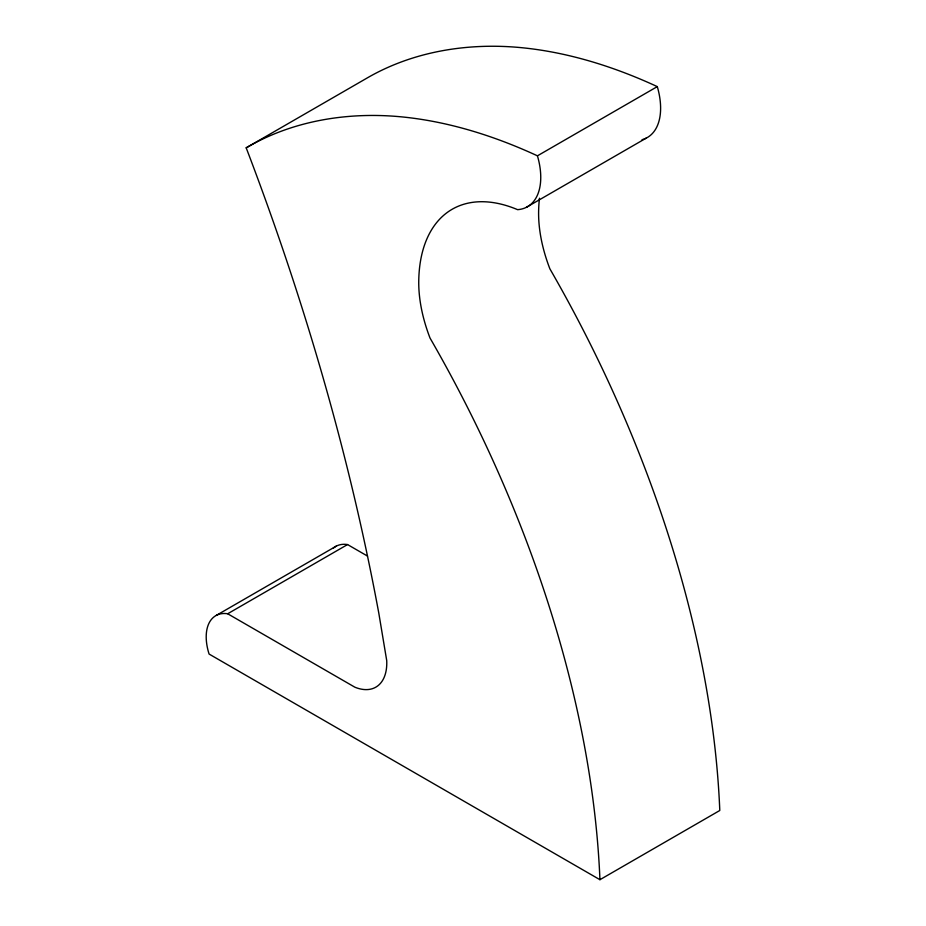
<?xml version="1.0" encoding="UTF-8"?>
<svg xmlns="http://www.w3.org/2000/svg" width="926" height="926" viewBox="0 0 926 926"><rect width="100%" height="100%" fill="white"/><g stroke="black" fill="none" stroke-linecap="round" stroke-linejoin="round"><path stroke-width="1.39" d="M539.464 198.222A161.309 93.132 60 0 0 538.608 211.88A120.415 69.519 60 0 0 549.882 268.829A825.622 476.67 60 0 1 719.791 810.493L599.932 879.7L209.079 654.045A46.358 26.761 60 0 1 227.68 613.764L354.843 687.185A52.747 30.454 60 0 0 386.721 660.585L378.827 613.301A1832.195 1057.828 60 0 0 246.189 147.836L366.048 78.629C413.563 50.71 470.339 42.133 524.66 48.002A673.584 388.897 60 0 1 657.298 86.616A64.102 37.005 60 0 1 642.042 139.699M599.932 879.7A825.622 476.67 60 0 0 430.023 338.036A120.415 69.519 60 0 1 418.749 281.087A161.309 93.132 60 0 1 517.588 209.658A64.102 37.005 60 0 0 537.439 155.823L657.298 86.616M526.373 207.32L646.244 138.113M216.348 615.373L336.219 546.166M227.68 613.764L347.551 544.557L367.495 556.075M246.189 147.836C293.704 119.917 350.479 111.34 404.801 117.197A673.584 388.897 60 0 1 537.439 155.823M333.198 548.238A46.358 26.761 60 0 1 347.551 544.557"/></g></svg>
